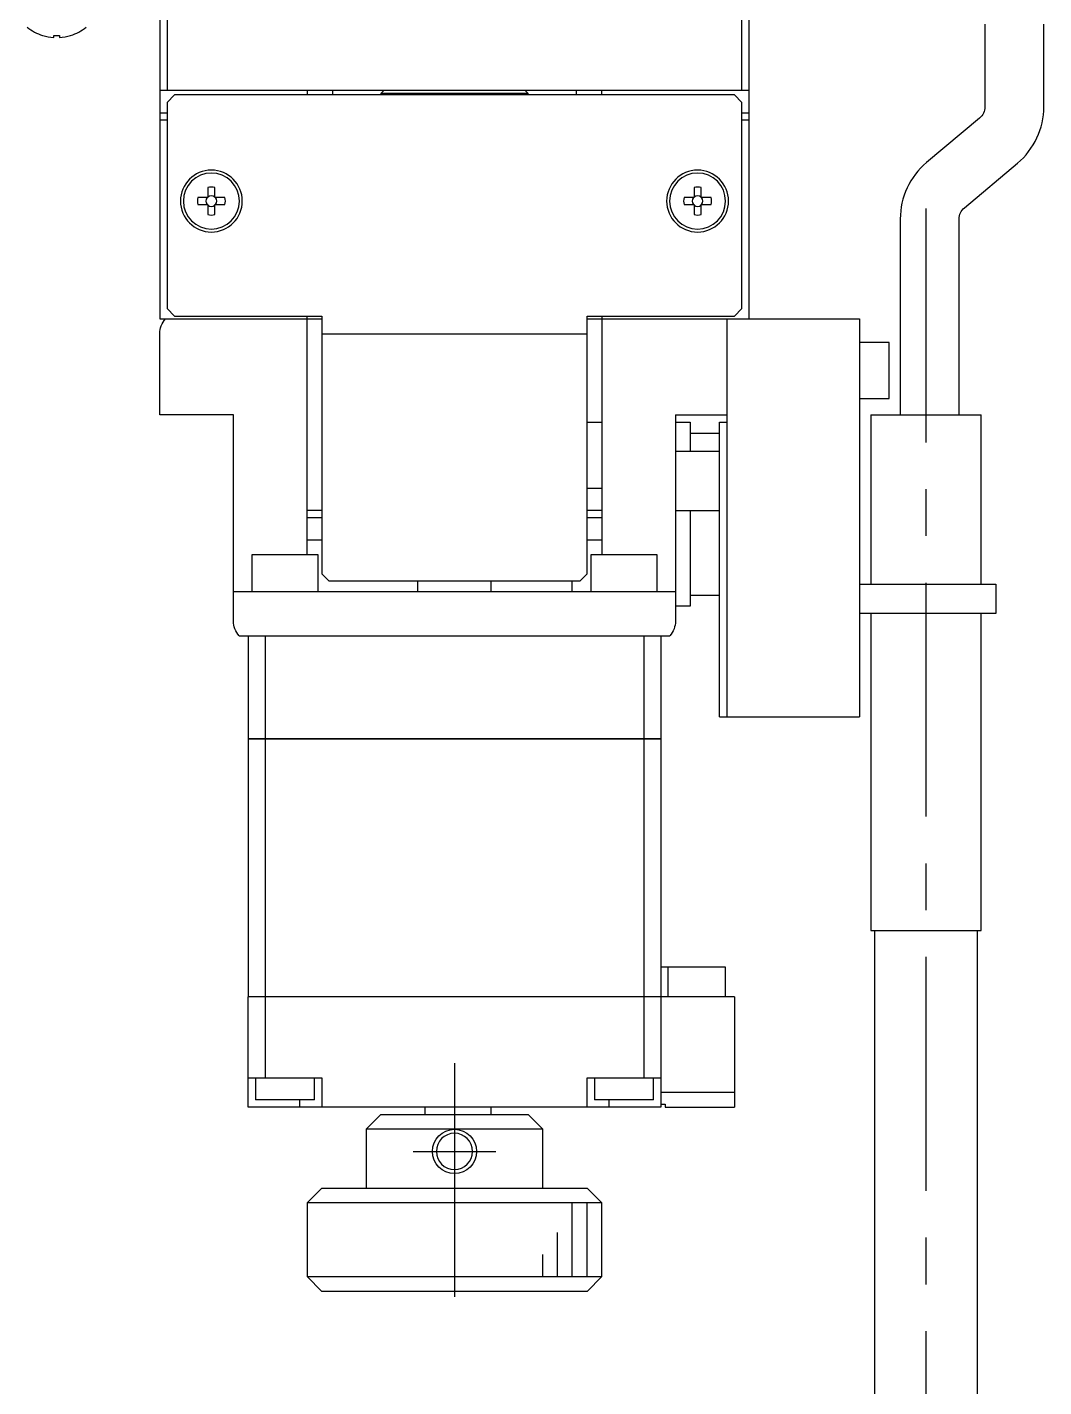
# Model space of a CAD drawing. Extents: x 0 to 700, y -8 to 390.
# Drawn here: x 250.6 to 319.6, y 145.4 to 237.7 of the extents above; entities that cross this region are included whole.
import ezdxf

# ---------------------------------------------------------------- set-up
doc = ezdxf.new("R2010")
doc.units = 0
doc.header["$LTSCALE"] = 0.5
doc.linetypes.add('CENTER', pattern=[50.8, 31.75, -6.35, 6.35, -6.35])
for name, color, linetype in [('MSM_CENTER', 1, 'CENTER'), ('MSM_CONTINUOUS', 7, 'CONTINUOUS'), ('MSM_NARROW', 5, 'CONTINUOUS')]:
    doc.layers.add(name, color=color, linetype=linetype)

msp = doc.modelspace()

# ---------------------------------------------------------------- linework, layer by layer
at = {"layer": 'MSM_CENTER'}
for p, q in [((311.643, 225.363), (311.643, 75.363)), ((279.643, 167.363), (279.643, 149.363)), ((276.843, 161.363), (282.443, 161.363))]:
    msp.add_line(p, q, dxfattribs=at)
at = {"layer": 'MSM_CONTINUOUS'}
for p, q in [((259.643, 255.363), (259.643, 217.863)), ((299.643, 217.863), (299.643, 255.363)), ((260.143, 245.751), (260.143, 233.363)), ((299.143, 233.363), (299.143, 245.751)), ((315.643, 237.863), (315.643, 232.262)), ((319.643, 232.262), (319.643, 237.863)), ((251.693, 237.107), (251.715, 237.107)), ((252.443, 237.107), (252.843, 237.107)), ((252.443, 236.976), (252.443, 237.107)), ((252.843, 237.107), (252.843, 236.976)), ((253.572, 237.107), (253.593, 237.107)), ((299.643, 233.363), (259.643, 233.363)), ((260.643, 233.063), (260.143, 232.563)), ((260.143, 232.563), (260.143, 218.563)), ((298.643, 233.063), (260.643, 233.063)), ((269.643, 233.363), (269.643, 233.063)), ((271.393, 233.063), (271.393, 233.363)), ((274.843, 233.363), (274.643, 233.163)), ((284.643, 233.163), (274.643, 233.163)), ((274.643, 233.163), (274.643, 233.063)), ((284.643, 233.163), (284.443, 233.363)), ((284.643, 233.063), (284.643, 233.163)), ((287.893, 233.363), (287.893, 233.063)), ((289.643, 233.063), (289.643, 233.363)), ((299.143, 232.563), (298.643, 233.063)), ((299.143, 218.563), (299.143, 232.563)), ((259.643, 231.863), (260.143, 231.863)), ((299.143, 231.863), (299.643, 231.863)), ((260.143, 231.363), (259.643, 231.363)), ((299.643, 231.363), (299.143, 231.363)), ((315.286, 231.496), (311.684, 228.473)), ((314.255, 225.409), (317.857, 228.432)), ((262.903, 226.103), (262.224, 226.103)), ((262.903, 226.782), (262.903, 226.103)), ((263.383, 226.103), (263.383, 226.782)), ((264.062, 226.103), (263.383, 226.103)), ((295.903, 226.103), (295.224, 226.103)), ((295.903, 226.782), (295.903, 226.103)), ((296.383, 226.103), (296.383, 226.782)), ((297.062, 226.103), (296.383, 226.103)), ((262.224, 225.623), (262.903, 225.623)), ((262.903, 225.623), (262.903, 224.944)), ((263.383, 225.623), (264.062, 225.623)), ((263.383, 224.944), (263.383, 225.623)), ((295.224, 225.623), (295.903, 225.623)), ((295.903, 225.623), (295.903, 224.944)), ((296.383, 225.623), (297.062, 225.623)), ((296.383, 224.944), (296.383, 225.623)), ((309.898, 224.643), (309.898, 211.363)), ((313.898, 211.363), (313.898, 224.643)), ((259.643, 217.863), (270.643, 217.863)), ((260.143, 218.563), (260.643, 218.063)), ((260.643, 218.063), (270.643, 218.063)), ((269.643, 201.863), (269.643, 218.063)), ((270.643, 218.063), (270.643, 200.563)), ((288.643, 218.063), (298.643, 218.063)), ((288.643, 200.563), (288.643, 218.063)), ((288.643, 217.863), (307.143, 217.863)), ((289.643, 218.063), (289.643, 201.863)), ((298.143, 190.863), (298.143, 217.863)), ((298.643, 218.063), (299.143, 218.563)), ((307.143, 217.863), (307.143, 190.863)), ((259.643, 211.363), (259.643, 216.863)), ((270.643, 216.863), (288.643, 216.863)), ((309.143, 216.263), (307.143, 216.263)), ((309.143, 212.463), (309.143, 216.263)), ((307.143, 212.463), (309.143, 212.463)), ((264.643, 211.363), (259.643, 211.363)), ((264.643, 197.363), (264.643, 211.363)), ((294.643, 211.363), (298.143, 211.363)), ((294.643, 211.363), (294.643, 197.363)), ((307.893, 211.363), (307.893, 199.863)), ((307.893, 211.363), (315.393, 211.363)), ((315.393, 199.863), (315.393, 211.363)), ((288.643, 210.863), (289.643, 210.863)), ((294.643, 210.863), (295.643, 210.863)), ((295.643, 210.863), (295.643, 208.863)), ((297.643, 210.863), (298.143, 210.863)), ((297.643, 190.863), (297.643, 210.863)), ((295.643, 210.113), (297.643, 210.113)), ((297.643, 208.863), (294.643, 208.863)), ((289.643, 206.363), (288.643, 206.363)), ((270.643, 204.863), (269.643, 204.863)), ((289.643, 204.863), (288.643, 204.863)), ((294.643, 204.863), (297.643, 204.863)), ((295.643, 204.863), (295.643, 198.363)), ((270.643, 204.363), (269.643, 204.363)), ((289.643, 204.363), (288.643, 204.363)), ((269.643, 202.863), (270.643, 202.863)), ((288.643, 202.863), (289.643, 202.863)), ((270.393, 201.863), (265.893, 201.863)), ((265.893, 201.863), (265.893, 199.363)), ((270.393, 199.363), (270.393, 201.863)), ((293.393, 201.863), (288.893, 201.863)), ((288.893, 201.863), (288.893, 199.363)), ((293.393, 199.363), (293.393, 201.863)), ((270.643, 200.563), (271.143, 200.063)), ((288.143, 200.063), (288.643, 200.563)), ((264.643, 199.363), (294.643, 199.363)), ((288.143, 200.063), (271.143, 200.063)), ((277.143, 200.063), (277.143, 199.363)), ((282.143, 199.363), (282.143, 200.063)), ((287.643, 199.363), (287.643, 200.063)), ((307.143, 199.863), (316.393, 199.863)), ((316.393, 199.863), (316.393, 197.863)), ((295.643, 199.113), (297.643, 199.113)), ((295.643, 198.363), (294.643, 198.363)), ((316.393, 197.863), (307.143, 197.863)), ((307.893, 197.863), (307.893, 176.363)), ((315.393, 176.363), (315.393, 197.863)), ((265.025, 196.363), (294.261, 196.363)), ((265.643, 196.363), (265.643, 189.373)), ((266.798, 196.363), (266.798, 189.373)), ((292.489, 196.363), (292.489, 189.373)), ((293.643, 196.363), (293.643, 189.373)), ((297.643, 190.863), (307.143, 190.863)), ((265.643, 189.373), (293.643, 189.373)), ((265.643, 189.363), (265.643, 171.873)), ((293.643, 189.363), (265.643, 189.363)), ((265.653, 189.363), (265.653, 189.373)), ((266.798, 189.363), (266.798, 171.873)), ((266.802, 189.363), (266.802, 189.373)), ((292.485, 189.363), (292.485, 189.373)), ((292.489, 189.363), (292.489, 171.873)), ((293.633, 189.363), (293.633, 189.373)), ((293.643, 189.363), (293.643, 171.873)), ((307.893, 176.363), (315.393, 176.363)), ((308.143, 176.363), (308.143, 128.363)), ((315.143, 128.363), (315.143, 176.363)), ((298.043, 173.863), (293.643, 173.863)), ((294.143, 171.873), (294.143, 173.863)), ((298.043, 171.863), (298.043, 173.863)), ((265.643, 171.873), (297.643, 171.873)), ((265.643, 164.363), (265.643, 171.863)), ((298.643, 171.863), (265.643, 171.863)), ((265.653, 171.863), (265.653, 171.873)), ((266.798, 171.863), (266.798, 166.363)), ((266.802, 171.863), (266.802, 171.873)), ((292.485, 171.863), (292.485, 171.873)), ((292.489, 171.863), (292.489, 166.363)), ((293.633, 171.863), (293.633, 171.873)), ((293.643, 171.863), (293.643, 164.363)), ((293.943, 171.873), (293.943, 171.863)), ((295.043, 171.873), (295.043, 171.863)), ((297.643, 171.873), (297.643, 171.863)), ((298.643, 171.863), (298.643, 165.373)), ((265.643, 166.363), (270.643, 166.363)), ((266.143, 166.363), (266.143, 164.863)), ((270.143, 164.863), (270.143, 166.363)), ((270.643, 166.363), (270.643, 164.363)), ((288.643, 166.363), (293.643, 166.363)), ((288.643, 164.363), (288.643, 166.363)), ((289.143, 166.363), (289.143, 164.863)), ((293.143, 164.863), (293.143, 166.363)), ((293.643, 165.373), (298.643, 165.373)), ((298.643, 165.363), (293.643, 165.363)), ((298.633, 165.363), (298.633, 165.373)), ((298.643, 165.363), (298.643, 164.363)), ((293.643, 164.363), (265.643, 164.363)), ((270.143, 164.863), (266.143, 164.863)), ((269.143, 164.363), (269.143, 164.863)), ((277.643, 164.363), (277.643, 163.863)), ((282.143, 163.863), (282.143, 164.363)), ((293.143, 164.863), (289.143, 164.863)), ((290.143, 164.363), (290.143, 164.863)), ((293.643, 164.563), (293.943, 164.563)), ((293.943, 164.563), (293.943, 164.363)), ((293.943, 164.363), (298.643, 164.363)), ((273.643, 162.863), (274.643, 163.863)), ((274.643, 163.863), (284.643, 163.863)), ((284.643, 163.863), (285.643, 162.863)), ((273.643, 162.863), (273.643, 158.863)), ((285.643, 162.863), (273.643, 162.863)), ((285.643, 158.863), (285.643, 162.863)), ((270.643, 158.863), (269.643, 157.863)), ((270.643, 158.863), (288.643, 158.863)), ((289.643, 157.863), (288.643, 158.863)), ((289.643, 157.863), (269.643, 157.863)), ((269.643, 157.863), (269.643, 152.863)), ((289.643, 152.863), (289.643, 157.863)), ((269.643, 152.863), (289.643, 152.863)), ((269.643, 152.863), (270.643, 151.863)), ((288.643, 151.863), (289.643, 152.863)), ((288.643, 151.863), (270.643, 151.863))]:
    msp.add_line(p, q, dxfattribs=at)
at = {"layer": 'MSM_CONTINUOUS', "extrusion": (0, 0, -1)}
for centre, radius in [((-263.143, 225.863), 2.1), ((-296.143, 225.863), 2.1), ((-263.143, 225.863), 1.9), ((-296.143, 225.863), 1.9), ((-279.643, 161.363), 1.23)]:
    msp.add_circle(centre, radius, dxfattribs=at)
at = {"layer": 'MSM_CONTINUOUS'}
for centre, radius, start, end in [((252.643, 240.163), 3.2, 231.31781, 252.73), ((252.643, 240.163), 3.2, 287.27, 308.68219), ((252.643, 240.163), 3.194, 253.09474, 266.40965), ((252.643, 240.163), 3.194, 273.59035, 286.90526), ((314.643, 232.262), 5, 310, 0), ((314.898, 224.643), 5, 130, 180), ((263.143, 225.863), 0.95, 165.36671, 194.63329), ((263.143, 225.863), 0.365, 138.84963, 221.15037), ((263.143, 225.863), 0.95, 75.36671, 104.63329), ((263.143, 225.863), 0.365, 48.84963, 131.15037), ((263.143, 225.863), 0.365, 318.84963, 41.15037), ((263.143, 225.863), 0.95, 345.36671, 14.63329), ((296.143, 225.863), 0.95, 165.36671, 194.63329), ((296.143, 225.863), 0.365, 138.84963, 221.15037), ((296.143, 225.863), 0.95, 75.36671, 104.63329), ((296.143, 225.863), 0.365, 48.84963, 131.15037), ((296.143, 225.863), 0.365, 318.84963, 41.15037), ((296.143, 225.863), 0.95, 345.36671, 14.63329), ((263.143, 225.863), 0.365, 228.84963, 311.15037), ((296.143, 225.863), 0.365, 228.84963, 311.15037), ((263.143, 225.863), 0.95, 255.36671, 284.63329), ((296.143, 225.863), 0.95, 255.36671, 284.63329)]:
    msp.add_arc(centre, radius, start, end, dxfattribs=at)
at = {"layer": 'MSM_CONTINUOUS', "extrusion": (0, 0, -1)}
for centre, radius, start, end in [((-314.643, 232.262), 1, 180, 230), ((-314.898, 224.643), 1, 0, 50), ((-261.143, 216.863), 1.5, 0, 41.81031), ((-266.143, 197.363), 1.5, 318.18969, 0), ((-293.143, 197.363), 1.5, 180, 221.81031)]:
    msp.add_arc(centre, radius, start, end, dxfattribs=at)
at = {"layer": 'MSM_NARROW'}
for p, q in [((287.643, 152.863), (287.643, 157.863)), ((288.643, 152.863), (288.643, 157.863)), ((286.643, 152.863), (286.643, 155.863)), ((285.643, 152.863), (285.643, 154.363))]:
    msp.add_line(p, q, dxfattribs=at)
msp.add_circle((279.643, 161.363), 1.5, dxfattribs=at)

doc.saveas('drawing.dxf')
